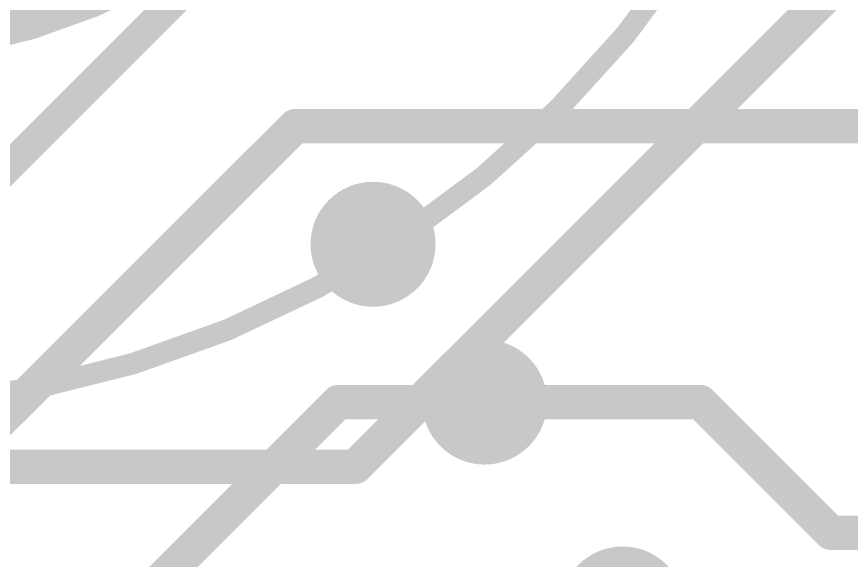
# Model space of a CAD drawing. Extents: x -31.8 to 54.9, y -9.4 to 30.
# Drawn here: x 13.754 to 18.67, y 13.038 to 16.241 of the extents above; entities that cross this region are included whole.
import ezdxf

# ---------------------------------------------------------------- set-up
doc = ezdxf.new("R2010")
doc.units = 0
for name, color, linetype in [('1', 12, 'CONTINUOUS'), ('16', 132, 'CONTINUOUS'), ('18', 110, 'CONTINUOUS'), ('22', 253, 'CONTINUOUS'), ('40', 132, 'CONTINUOUS'), ('52', 253, 'CONTINUOUS')]:
    doc.layers.add(name, color=color, linetype=linetype)

# ---------------------------------------------------------------- blocks, each defined once
blk = doc.blocks.new('PIE')
at = {"const_width": 0.5}
blk.add_lwpolyline([(0, -0.25, 1), (0, 0.25, 1), (0, -0.25)], format="xyb", dxfattribs=at)
blk = doc.blocks.new('ROUNDV')
at = {"const_width": 0.5}
blk.add_lwpolyline([(0, -0.25, 1), (0, 0.25, 1), (0, -0.25)], format="xyb", dxfattribs=at)

msp = doc.modelspace()

# ---------------------------------------------------------------- linework, layer by layer
at = {"layer": '1'}
for points, const_width in [([(15.494, 17.145), (12.25, 13.901)], 0.1778), ([(15.394, 15.5957), (13.15, 13.3517)], 0.2032), ([(21.3794, 15.5957), (15.394, 15.5957)], 0.2032), ([(17.78, 13.97), (16.51, 13.97)], 0.2032), ([(18.55, 13.2), (17.78, 13.97)], 0.2032), ([(20.32, 13.2), (18.55, 13.2)], 0.2032)]:
    msp.add_lwpolyline(points, dxfattribs=dict(at, const_width=const_width))
at = {"layer": '1', "const_width": 0.1016}
for points in [[(15.394, 15.6465, 1), (15.394, 15.5449)], [(15.4299, 15.5598, 1), (15.3581, 15.6316)], [(16.51, 14.0208, 1), (16.51, 13.9192)], [(17.8159, 14.0059, 1), (17.7441, 13.9341)], [(17.78, 13.9192, 1), (17.78, 14.0208)], [(18.55, 13.2508, 1), (18.55, 13.1492)], [(18.5141, 13.1641, 1), (18.5859, 13.2359)]]:
    msp.add_lwpolyline(points, format="xyb", dxfattribs=at)
at = {"layer": '16', "const_width": 0.2032}
for points in [[(15.6491, 13.97), (14.1251, 12.446)], [(16.51, 13.97), (15.6491, 13.97)]]:
    msp.add_lwpolyline(points, dxfattribs=at)
at = {"layer": '16', "const_width": 0.1016}
for points in [[(15.6491, 14.0208, 1), (15.6491, 13.9192)], [(15.685, 13.9341, 1), (15.6132, 14.0059)], [(16.51, 13.9192, 1), (16.51, 14.0208)]]:
    msp.add_lwpolyline(points, format="xyb", dxfattribs=at)
at = {"layer": '22', "const_width": 0.2032}
for points in [[(15.748, 13.589), (18.796, 16.637)], [(9.652, 13.589), (15.748, 13.589)]]:
    msp.add_lwpolyline(points, dxfattribs=at)
at = {"layer": '22', "const_width": 0.1016}
for points in [[(15.7121, 13.6249, 1), (15.7839, 13.5531)], [(15.748, 13.5382, 1), (15.748, 13.6398)]]:
    msp.add_lwpolyline(points, format="xyb", dxfattribs=at)
at = {"layer": '40', "const_width": 0.127}
msp.add_lwpolyline([(12.7, 13.939, 1), (12.7, 25.939, 1), (12.7, 13.939)], format="xyb", dxfattribs=at)
at = {"layer": '52', "const_width": 0.127}
msp.add_lwpolyline([(12.7, 13.939, 1), (12.7, 25.939, 1), (12.7, 13.939)], format="xyb", dxfattribs=at)

# ---------------------------------------------------------------- block references
at = {"layer": '16', "xscale": 8, "yscale": 8}
msp.add_blockref('PIE', (12.7, 19.939), dxfattribs=at)
at = {"layer": '18', "xscale": 0.7366, "yscale": 0.7366}
for p in [(15.8526, 14.9002), (15.8526, 14.9002), (16.51, 13.97), (16.51, 13.97), (17.3228, 12.7508), (17.3228, 12.7508)]:
    msp.add_blockref('ROUNDV', p, dxfattribs=at)

doc.saveas('drawing.dxf')
